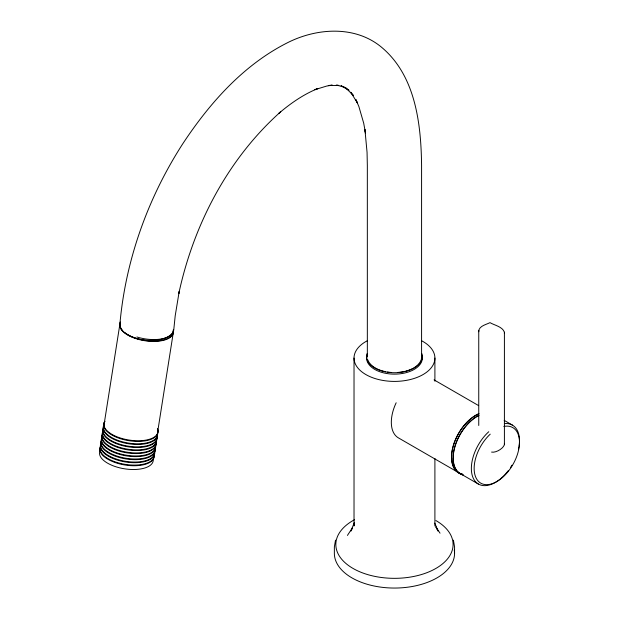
<?xml version="1.0" encoding="UTF-8"?>
<svg xmlns="http://www.w3.org/2000/svg" width="619" height="619" viewBox="0 0 619 619"><rect width="100%" height="100%" fill="white"/><g stroke="black" fill="none" stroke-linecap="round" stroke-linejoin="round"><path stroke-width="0.93" d="M367.338 356.892L367.338 165.42L367.059 152.359L364.916 129.464L365.465 132.938L363.693 123.166L358.873 106.53L355.894 99.605L357.581 103.28L350.741 92.223L353.418 95.504L345.557 87.72L349.023 90.32L341.03 85.762L344.257 87.109L336.287 85.051M478.75 331.738C478.456 326.105 486.093 324.627 490.008 322.646C494.519 325.331 502.512 326.631 504.408 332.225L504.408 444.69C503.085 448.744 495.757 452.976 491.579 452.094M504.408 444.69L504.408 443.359M504.408 333.556L504.408 332.225M119.854 324.588C125.433 260.406 147.809 198.072 182.628 143.987C209.377 103.404 243.066 65.25 286.999 42.982C316.247 27.971 354.935 25.1 381.497 47.199C415.566 75.603 421.059 123.785 421.585 165.374L421.585 356.892A27.128 15.661 0 0 1 421.291 359.19M99.93 450.833L119.699 325.339M153.806 456.327L156.05 442.067M156.352 440.171L173.421 331.792M335.513 540.139L334.361 546.91L334.361 553.347A60.105 34.703 0 0 0 397.413 588.011A60.105 34.703 0 0 0 454.276 549.951M354.331 524.146L354.022 525.964L354.022 358.053M354.447 522.289L350.927 531.032L352.613 527.829M352.443 527.775L348.899 533.191A49.319 28.474 0 0 0 347.476 535.443M337.146 85.167L338.81 85.437L328.279 85.515L332.256 85.143L326.592 86.087L314.785 89.709L318.065 88.455C303.681 94.258 290.798 103.203 279.03 113.207L280.732 111.722C227.838 158.851 193.53 224.859 178.767 293.677L179.185 291.541L175.2 315.829L173.885 328.635A27.128 13.572 5.9 0 1 144.328 339.986A27.128 13.572 5.9 0 1 120.349 321.965M434.051 379.873L478.68 405.638M504.191 420.363L512.431 425.121M458.702 472.692L398.373 437.857A34.03 19.646 -60 0 1 396.16 402.783M460.265 473.597L478.402 484.066M435.977 527.001L440.024 533.191M435.892 527.032L437.997 531.032L434.824 523.163M453.41 540.139L454.563 546.91L454.563 553.347M478.75 330.407L478.75 425.485M434.902 358.053L434.902 381.219M434.902 458.416L434.902 525.964M173.188 331.544A26.849 12.163 9 0 1 154.564 341.054A26.849 12.163 9 0 1 124.628 332.535M122.129 330.113A26.849 12.163 9 0 1 120.465 322.816M173.428 330.02A26.849 12.163 9 0 1 136.9 336.984M462.246 474.262A34.277 19.793 -60 0 1 453.031 446.454A34.277 19.793 -60 0 1 478.882 413.647M463.043 474.99A34.277 19.793 -60 0 1 454.485 447.769A34.277 19.793 -60 0 1 478.866 415.287M153.241 459.886A27.128 12.279 9 0 1 124.009 468.722A27.128 12.279 9 0 1 99.984 451.073M173.158 330.136A27.128 12.287 9 0 1 145.952 340.891A27.128 12.287 9 0 1 120.163 322.979M421.624 340.76A40.436 23.344 0 0 1 423.52 374.294A40.436 23.344 0 0 1 365.403 374.294A40.436 23.344 0 0 1 367.299 340.76M435.915 520.556A58.627 33.844 0 0 1 435.42 568.706A58.627 33.844 0 0 1 352.033 567.847A58.627 33.844 0 0 1 354.509 519.72M462.347 474.038A34.03 19.646 -60 0 1 451.661 458.006M451.661 456.195A34.03 19.646 -60 0 1 478.858 413.856M463.144 474.765A34.03 19.646 -60 0 1 454.656 447.746A34.03 19.646 -60 0 1 478.851 415.496M503.82 426.46A32.056 18.508 -60 0 1 515.062 460.389A32.056 18.508 -60 0 1 478.301 481.195A32.056 18.508 -60 0 1 490.233 434.151M504.624 423.605A34.03 19.646 -60 0 1 519.016 446.392M518.877 447.228A34.03 19.646 -60 0 1 518.536 448.937M511.952 465.233A34.03 19.646 -60 0 1 510.42 467.654M508.222 470.726A34.03 19.646 -60 0 1 500.113 479.137M499.34 479.74A34.03 19.646 -60 0 1 471.949 474.262A34.03 19.646 -60 0 1 488.755 431.737M157.713 430.019A27.422 12.419 9 0 1 128.435 440.62A27.422 12.419 9 0 1 105.037 421.299M157.512 428.526A27.422 12.419 9 0 1 131.205 440.349A27.422 12.419 9 0 1 104.247 422.127M157.505 434.731A27.422 12.419 9 0 1 127.955 443.661A27.422 12.419 9 0 1 103.667 425.818M157.605 434.081A27.422 12.419 9 0 1 128.056 443.011A27.422 12.419 9 0 1 103.768 425.168M157.025 437.772A27.422 12.419 9 0 1 127.475 446.701A27.422 12.419 9 0 1 103.187 428.859M157.125 437.115A27.422 12.419 9 0 1 127.576 446.051A27.422 12.419 9 0 1 103.288 428.209M156.545 440.813A27.422 12.419 9 0 1 126.996 449.742A27.422 12.419 9 0 1 102.708 431.9M156.383 438.492A27.422 12.419 9 0 1 128.876 449.355A27.422 12.419 9 0 1 102.816 431.25M155.802 442.183A27.422 12.419 9 0 1 128.295 453.046A27.422 12.419 9 0 1 102.228 434.94M155.903 441.533A27.422 12.419 9 0 1 128.396 452.396A27.422 12.419 9 0 1 102.336 434.29M155.323 445.223A27.422 12.419 9 0 1 127.816 456.087A27.422 12.419 9 0 1 101.748 437.981M155.694 446.237A27.422 12.419 9 0 1 126.144 455.174A27.422 12.419 9 0 1 101.856 437.331M155.114 449.928A27.422 12.419 9 0 1 125.564 458.865A27.422 12.419 9 0 1 101.276 441.022M155.214 449.278A27.422 12.419 9 0 1 125.665 458.207A27.422 12.419 9 0 1 101.377 440.372M154.634 452.969A27.422 12.419 9 0 1 125.084 461.906A27.422 12.419 9 0 1 100.796 444.063M154.464 450.647A27.422 12.419 9 0 1 126.965 461.519A27.422 12.419 9 0 1 100.897 443.413M153.883 454.346A27.422 12.419 9 0 1 126.377 465.209A27.422 12.419 9 0 1 100.317 447.104M153.984 453.688A27.422 12.419 9 0 1 126.485 464.56A27.422 12.419 9 0 1 100.417 446.454M421.787 354.919A27.863 16.086 0 0 1 394.458 374.139A27.863 16.086 0 0 1 367.137 354.919M421.787 353.503A27.863 16.086 0 0 1 394.458 372.731A27.863 16.086 0 0 1 367.137 353.503M421.067 359.949A27.128 15.661 0 0 1 419.999 362.169M419.52 362.881A27.128 15.661 0 0 1 417.724 364.947M417.013 365.589A27.128 15.661 0 0 1 413.639 367.965M412.873 368.39A27.128 15.661 0 0 1 405.654 371.16M404.841 371.361A27.128 15.661 0 0 1 398.002 372.421M390.922 372.421A27.128 15.661 0 0 1 387.44 372.019M385.738 371.717A27.128 15.661 0 0 1 369.404 362.881M368.924 362.169A27.128 15.661 0 0 1 367.856 359.949"/></g></svg>
